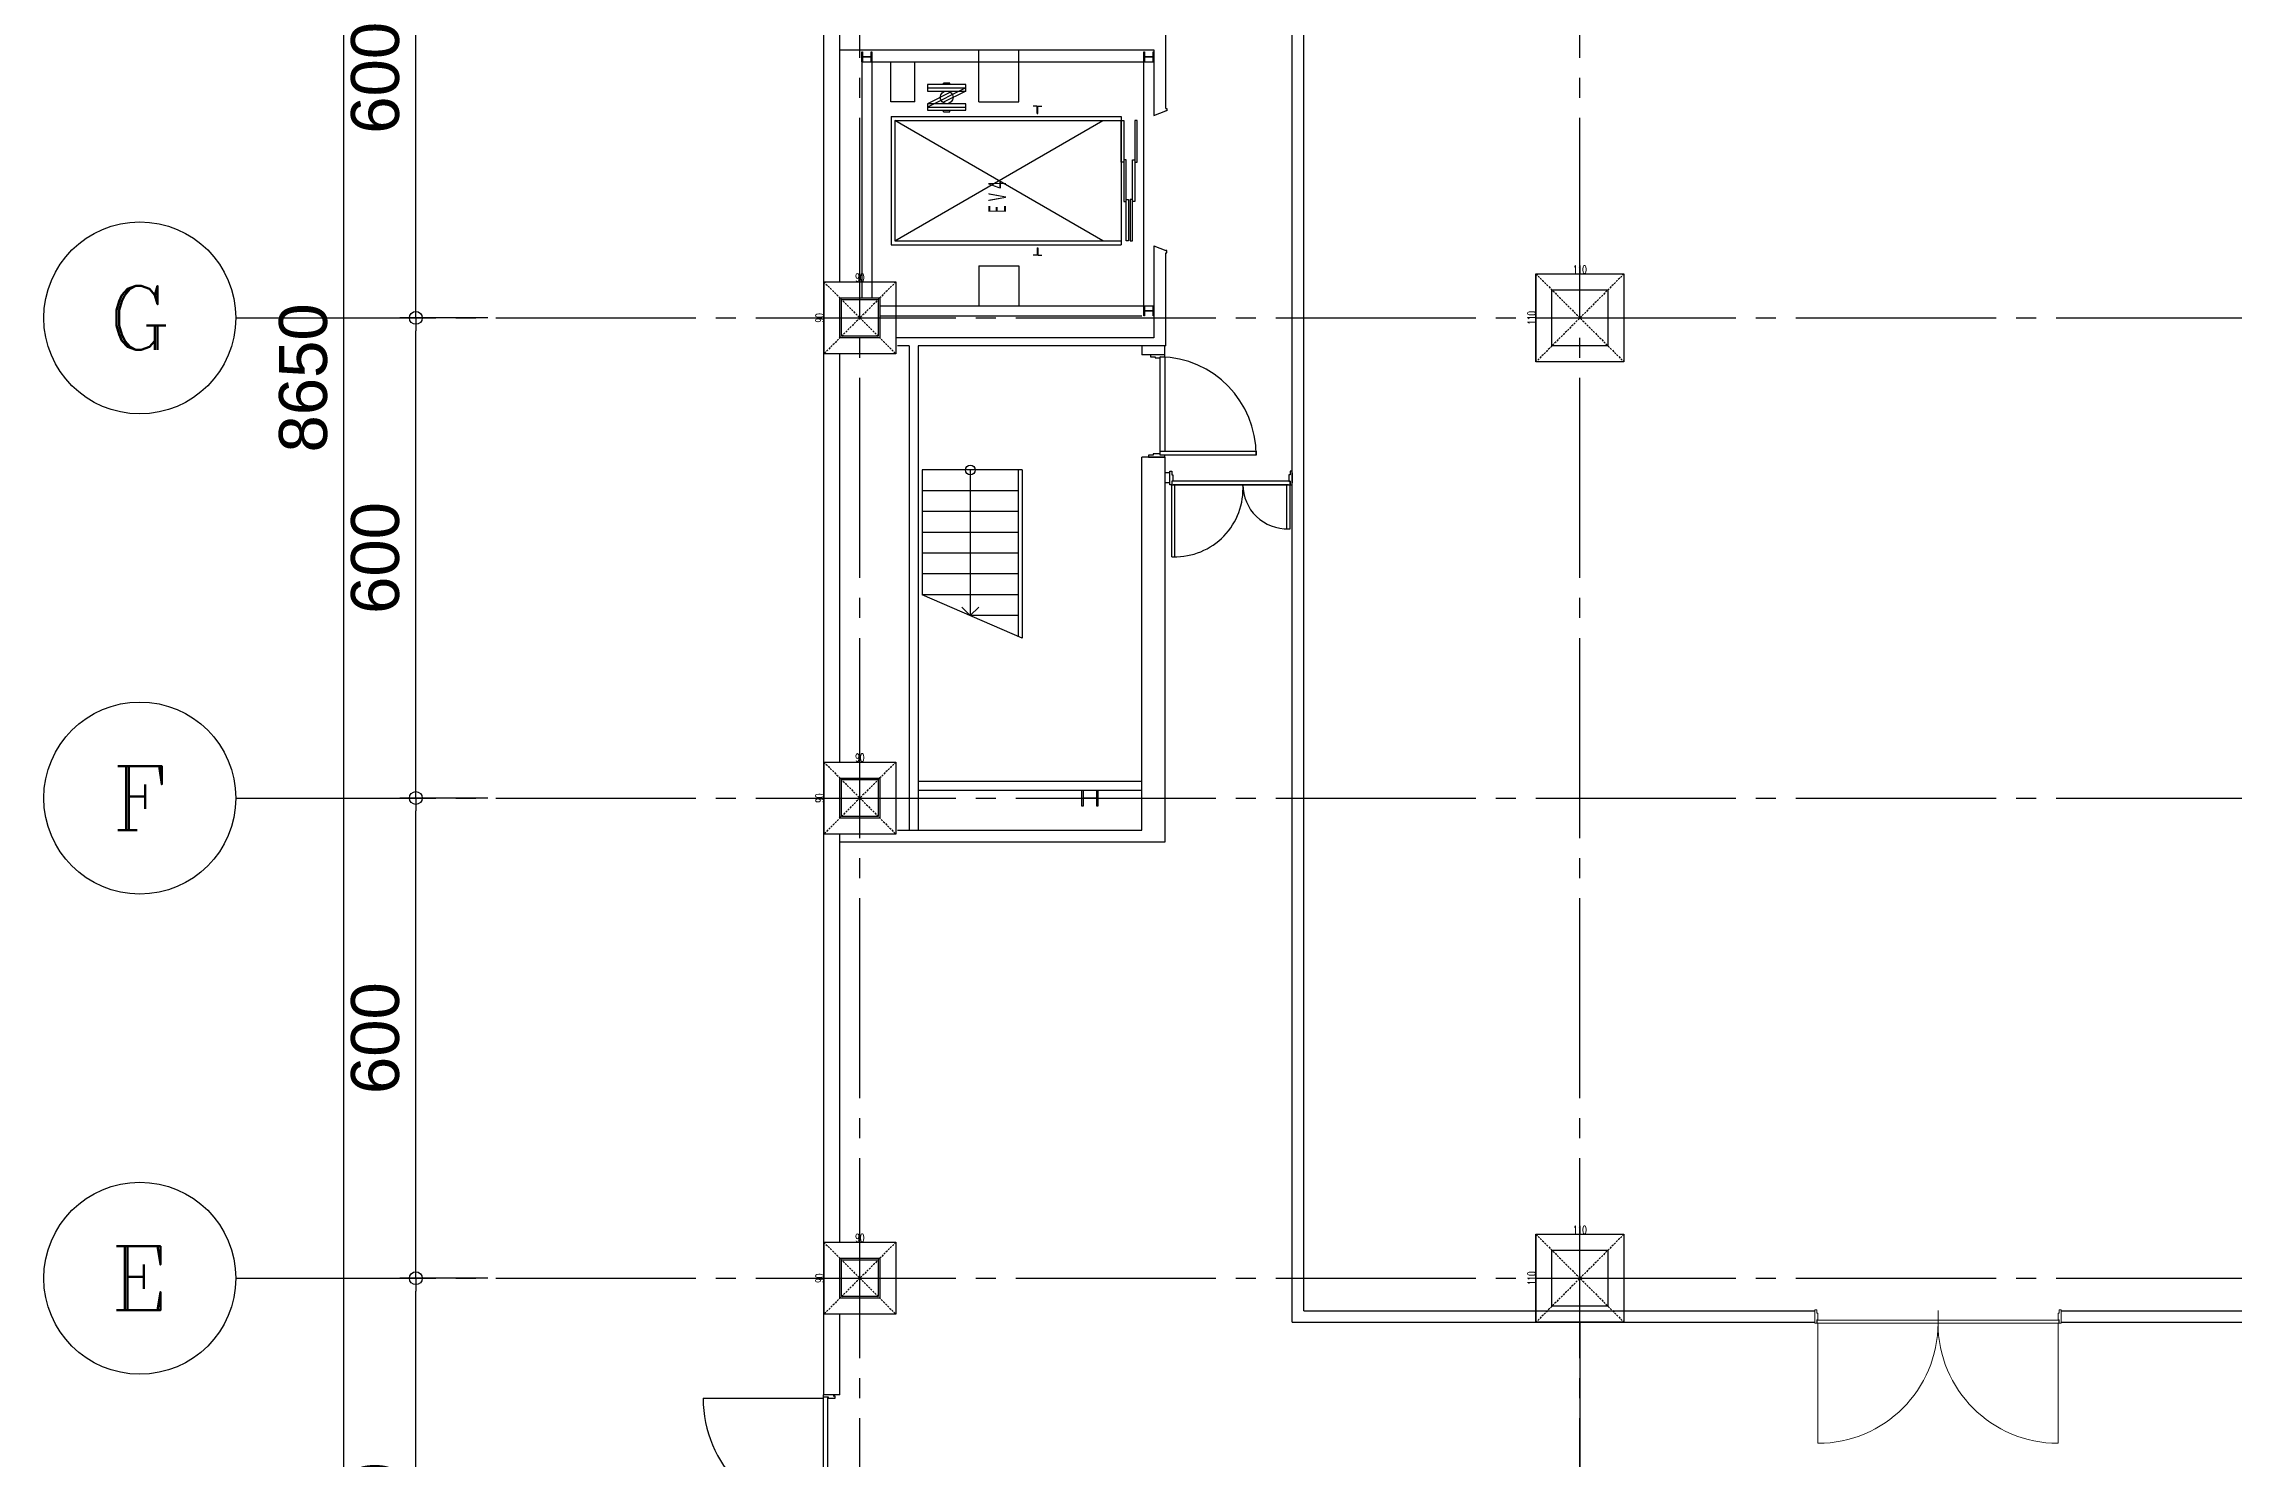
# Model space of a CAD drawing. Extents: x -18489 to 195597, y -1599 to 112111.
# Drawn here: x -960 to 1776, y 13725 to 15492 of the extents above; entities that cross this region are included whole.
import ezdxf
from ezdxf.enums import TextEntityAlignment as Align

# ---------------------------------------------------------------- set-up
doc = ezdxf.new("R2010")
doc.units = 0
doc.header["$LTSCALE"] = 100
for name, pattern in [('X-N-FAB-L10$0$CENTERK5', [6.916, 6.667, -0.083, 0.083, -0.083]), ('X-N-FAB-L10$0$COL-CEN-LIN', [3.25, 2.5, -0.25, 0.25, -0.25]), ('X-N-FAB-L10$0$HIDDEN', [0.375, 0.25, -0.125])]:
    doc.linetypes.add(name, pattern=pattern)
for name, color, linetype in [('188K-SM-03-F10-MECH-EQ-Y2257103$0$4', 4, 'Continuous'), ('X-N-FAB-L10$0$0-MC', 8, 'Continuous'), ('X-N-FAB-L10$0$0-NC', 8, 'Continuous'), ('X-N-FAB-L10$0$08', 8, 'Continuous'), ('X-N-FAB-L10$0$A-BLOCK', 8, 'Continuous'), ('X-N-FAB-L10$0$BEAM', 8, 'Continuous'), ('X-N-FAB-L10$0$BLOCK', 8, 'Continuous'), ('X-N-FAB-L10$0$CCL', 8, 'X-N-FAB-L10$0$COL-CEN-LIN'), ('X-N-FAB-L10$0$COL', 8, 'Continuous'), ('X-N-FAB-L10$0$COL-S', 8, 'Continuous'), ('X-N-FAB-L10$0$COLINE', 8, 'X-N-FAB-L10$0$CENTERK5'), ('X-N-FAB-L10$0$DIM', 8, 'Continuous'), ('X-N-FAB-L10$0$DOOR', 8, 'Continuous'), ('X-N-FAB-L10$0$WALL-P', 8, 'Continuous')]:
    doc.layers.add(name, color=color, linetype=linetype)
doc.layers.add('X-N-FAB-L10$0$STEEL1', color=8, linetype='Continuous', lineweight=0)
doc.styles.add('X-N-FAB-L10$0$COL-NUM', font='romanc')
doc.styles.add('X-N-FAB-L10$0$DIM', font='simplex.shx', dxfattribs={"width": 0.67, "bigfont": 'chineset.shx'})
doc.styles.add('X-N-FAB-L10$0$DimStyUse', font='romans.shx', dxfattribs={"width": 0.7})
doc.styles.add('X-N-FAB-L10$0$Gen-Text', font='arial.ttf', dxfattribs={"height": 2.5})
doc.dimstyles.new('X-N-FAB-L10$0$cirl', dxfattribs={"dimtxt": 200, "dimasz": 50, "dimexe": 50, "dimexo": 0, "dimgap": 20, "dimtad": 1, "dimdsep": 46, "dimtxsty": 'X-N-FAB-L10$0$DimStyUse', "dimblk": 'X-N-FAB-L10$0$_Origin', "dimcen": 10, "dimdle": 50, "dimclrt": 2, "dimazin": 0, "dimtfac": 1, "dimtix": 1, "dimtmove": 2, "dimatfit": 3, "dimfxl": 10, "dimtolj": 1, "dimarcsym": 0})
doc.dimstyles.new('X-N-FAB-L10$0$JJP_005_defpoint', dxfattribs={"dimtxt": 20, "dimasz": 0.5, "dimexe": 0.5, "dimexo": 0.5, "dimgap": 0.5, "dimtad": 1, "dimdsep": 46, "dimtxsty": 'X-N-FAB-L10$0$DIM', "dimblk": 'X-N-FAB-L10$0$_None', "dimcen": 10, "dimclrd": 256, "dimclre": 256, "dimclrt": 256, "dimadec": 0, "dimazin": 0, "dimtfac": 1, "dimtix": 1, "dimtmove": 2, "dimatfit": 3, "dimldrblk": 'X-N-FAB-L10$0$_None', "dimfxl": 0.5, "dimtolj": 1, "dimtzin": 0, "dimarcsym": 0})

# ---------------------------------------------------------------- blocks, each defined once
blk = doc.blocks.new('188K-SM-03-F10-MECH-EQ-Y2257103')
at = {"layer": '188K-SM-03-F10-MECH-EQ-Y2257103$0$4'}
blk.add_line((960, 13895), (960, 13475.5), dxfattribs=at)
blk = doc.blocks.new('X-N-FAB-L10$0$cn-y')
at = {"layer": 'X-N-FAB-L10$0$0-MC'}
blk.add_circle((-50, 0), 50, dxfattribs=at)
at = {"layer": 'X-N-FAB-L10$0$0-NC', "style": 'X-N-FAB-L10$0$COL-NUM'}
blk.add_attdef('GRID-Y', text='', height=50, dxfattribs=at).set_placement((-50, 0), align=Align.MIDDLE_CENTER)
blk = doc.blocks.new('X-N-FAB-L10$0$_Origin')
at = {"color": 0, "linetype": 'ByBlock', "lineweight": -2}
blk.add_line((0, 0), (-1, 0), dxfattribs=at)
blk.add_circle((0, 0), 0.5, dxfattribs=at)
blk = doc.blocks.new('*D2503')
at = {"layer": 'DefPoints', "color": 0, "transparency": 16777216}
for p in [(-27595, 8800), (-27505, 8800), (-27505, 150)]:
    blk.add_point(p, dxfattribs=at)
at = {"layer": 'X-N-FAB-L10$0$DIM', "color": 0, "lineweight": -2, "transparency": 16777216}
for p, q in [((-27505, 8800), (-27615, 8800)), ((-27595, 166), (-27595, 8784)), ((-27505, 150), (-27615, 150))]:
    blk.add_line(p, q, dxfattribs=at)
at = {"layer": 'X-N-FAB-L10$0$DIM', "color": 0, "lineweight": -2, "transparency": 16777216, "xscale": 16, "yscale": 16, "zscale": 16}
for p, rotation in [((-27595, 8800), 90), ((-27595, 150), 270)]:
    blk.add_blockref('X-N-FAB-L10$0$_Origin', p, dxfattribs=dict(at, rotation=rotation))
at = {"layer": 'X-N-FAB-L10$0$DIM', "color": 2, "transparency": 16777216, "insert": (-27645.6, 4475), "char_height": 2.5, "attachment_point": 5, "rotation": 90, "style": 'X-N-FAB-L10$0$Gen-Text'}
blk.add_mtext('\\A1;{\\H24x;8650}', dxfattribs=at)
blk = doc.blocks.new('*D2508')
at = {"layer": 'DefPoints', "color": 0, "transparency": 16777216}
for p in [(-27505, 3350), (-27415, 3350), (-27415, 2750)]:
    blk.add_point(p, dxfattribs=at)
at = {"layer": 'X-N-FAB-L10$0$DIM', "color": 0, "lineweight": -2, "transparency": 16777216}
for p, q in [((-27415, 3350), (-27525, 3350)), ((-27505, 2766), (-27505, 3334)), ((-27415, 2750), (-27525, 2750))]:
    blk.add_line(p, q, dxfattribs=at)
at = {"layer": 'X-N-FAB-L10$0$DIM', "color": 0, "lineweight": -2, "transparency": 16777216, "xscale": 16, "yscale": 16, "zscale": 16}
for p, rotation in [((-27505, 3350), 90), ((-27505, 2750), 270)]:
    blk.add_blockref('X-N-FAB-L10$0$_Origin', p, dxfattribs=dict(at, rotation=rotation))
at = {"layer": 'X-N-FAB-L10$0$DIM', "color": 2, "transparency": 16777216, "insert": (-27555.6, 3050), "char_height": 2.5, "attachment_point": 5, "rotation": 90, "style": 'X-N-FAB-L10$0$Gen-Text'}
blk.add_mtext('\\A1;{\\H24x;600}', dxfattribs=at)
blk = doc.blocks.new('*D2509')
at = {"layer": 'DefPoints', "color": 0, "transparency": 16777216}
for p in [(-27505, 3950), (-27415, 3950), (-27415, 3350)]:
    blk.add_point(p, dxfattribs=at)
at = {"layer": 'X-N-FAB-L10$0$DIM', "color": 0, "lineweight": -2, "transparency": 16777216}
for p, q in [((-27415, 3950), (-27525, 3950)), ((-27505, 3366), (-27505, 3934)), ((-27415, 3350), (-27525, 3350))]:
    blk.add_line(p, q, dxfattribs=at)
at = {"layer": 'X-N-FAB-L10$0$DIM', "color": 0, "lineweight": -2, "transparency": 16777216, "xscale": 16, "yscale": 16, "zscale": 16}
for p, rotation in [((-27505, 3950), 90), ((-27505, 3350), 270)]:
    blk.add_blockref('X-N-FAB-L10$0$_Origin', p, dxfattribs=dict(at, rotation=rotation))
at = {"layer": 'X-N-FAB-L10$0$DIM', "color": 2, "transparency": 16777216, "insert": (-27555.6, 3650), "char_height": 2.5, "attachment_point": 5, "rotation": 90, "style": 'X-N-FAB-L10$0$Gen-Text'}
blk.add_mtext('\\A1;{\\H24x;600}', dxfattribs=at)
blk = doc.blocks.new('*D2510')
at = {"layer": 'DefPoints', "color": 0, "transparency": 16777216}
for p in [(-27505, 4550), (-27415, 4550), (-27415, 3950)]:
    blk.add_point(p, dxfattribs=at)
at = {"layer": 'X-N-FAB-L10$0$DIM', "color": 0, "lineweight": -2, "transparency": 16777216}
for p, q in [((-27415, 4550), (-27525, 4550)), ((-27505, 3966), (-27505, 4534)), ((-27415, 3950), (-27525, 3950))]:
    blk.add_line(p, q, dxfattribs=at)
at = {"layer": 'X-N-FAB-L10$0$DIM', "color": 0, "lineweight": -2, "transparency": 16777216, "xscale": 16, "yscale": 16, "zscale": 16}
for p, rotation in [((-27505, 4550), 90), ((-27505, 3950), 270)]:
    blk.add_blockref('X-N-FAB-L10$0$_Origin', p, dxfattribs=dict(at, rotation=rotation))
at = {"layer": 'X-N-FAB-L10$0$DIM', "color": 2, "transparency": 16777216, "insert": (-27555.6, 4250), "char_height": 2.5, "attachment_point": 5, "rotation": 90, "style": 'X-N-FAB-L10$0$Gen-Text'}
blk.add_mtext('\\A1;{\\H24x;600}', dxfattribs=at)
blk = doc.blocks.new('*D2511')
at = {"layer": 'DefPoints', "color": 0, "transparency": 16777216}
for p in [(-27505, 5150), (-27415, 5150), (-27415, 4550)]:
    blk.add_point(p, dxfattribs=at)
at = {"layer": 'X-N-FAB-L10$0$DIM', "color": 0, "lineweight": -2, "transparency": 16777216}
for p, q in [((-27415, 5150), (-27525, 5150)), ((-27505, 4566), (-27505, 5134)), ((-27415, 4550), (-27525, 4550))]:
    blk.add_line(p, q, dxfattribs=at)
at = {"layer": 'X-N-FAB-L10$0$DIM', "color": 0, "lineweight": -2, "transparency": 16777216, "xscale": 16, "yscale": 16, "zscale": 16}
for p, rotation in [((-27505, 5150), 90), ((-27505, 4550), 270)]:
    blk.add_blockref('X-N-FAB-L10$0$_Origin', p, dxfattribs=dict(at, rotation=rotation))
at = {"layer": 'X-N-FAB-L10$0$DIM', "color": 2, "transparency": 16777216, "insert": (-27555.6, 4850), "char_height": 2.5, "attachment_point": 5, "rotation": 90, "style": 'X-N-FAB-L10$0$Gen-Text'}
blk.add_mtext('\\A1;{\\H24x;600}', dxfattribs=at)
blk = doc.blocks.new('*D2400')
at = {"layer": 'DefPoints', "lineweight": -2, "transparency": 16777216}
blk.add_line((0, 0), (90, 0), dxfattribs=at)
at = {"layer": 'DefPoints', "color": 0, "transparency": 16777216}
for p in [(0, 0), (90, 0), (90, 0)]:
    blk.add_point(p, dxfattribs=at)
at = {"layer": 'DefPoints', "transparency": 16777216, "insert": (45, 5.5), "char_height": 10, "attachment_point": 5, "style": 'X-N-FAB-L10$0$DIM'}
blk.add_mtext('\\A1;90', dxfattribs=at)
blk = doc.blocks.new('X-N-FAB-L10$0$_None')
blk = doc.blocks.new('*D2401')
at = {"layer": 'DefPoints', "lineweight": -2, "transparency": 16777216}
blk.add_line((0, 0), (0, -90), dxfattribs=at)
at = {"layer": 'DefPoints', "color": 0, "transparency": 16777216}
for p in [(0, 0), (0, -90), (0, -90)]:
    blk.add_point(p, dxfattribs=at)
at = {"layer": 'DefPoints', "transparency": 16777216, "insert": (-5.5, -45), "char_height": 10, "attachment_point": 5, "rotation": 90, "style": 'X-N-FAB-L10$0$DIM'}
blk.add_mtext('\\A1;90', dxfattribs=at)
blk = doc.blocks.new('*D2397')
at = {"layer": 'DefPoints', "lineweight": -2, "transparency": 16777216}
blk.add_line((0, 0), (110, 0), dxfattribs=at)
at = {"layer": 'DefPoints', "color": 0, "transparency": 16777216}
for p in [(0, 0), (110, 0), (110, 0)]:
    blk.add_point(p, dxfattribs=at)
at = {"layer": 'DefPoints', "transparency": 16777216, "insert": (55, 5.5), "char_height": 10, "attachment_point": 5, "style": 'X-N-FAB-L10$0$DIM'}
blk.add_mtext('\\A1;110', dxfattribs=at)
blk = doc.blocks.new('*D2398')
at = {"layer": 'DefPoints', "lineweight": -2, "transparency": 16777216}
blk.add_line((0, 0), (0, -110), dxfattribs=at)
at = {"layer": 'DefPoints', "color": 0, "transparency": 16777216}
for p in [(0, 0), (0, -110), (0, -110)]:
    blk.add_point(p, dxfattribs=at)
at = {"layer": 'DefPoints', "transparency": 16777216, "insert": (-5.5, -55), "char_height": 10, "attachment_point": 5, "rotation": 90, "style": 'X-N-FAB-L10$0$DIM'}
blk.add_mtext('\\A1;110', dxfattribs=at)
blk = doc.blocks.new('*D2801')
at = {"layer": 'DefPoints', "lineweight": -2, "transparency": 16777216}
blk.add_line((905, 15205), (1015, 15205), dxfattribs=at)
at = {"layer": 'DefPoints', "color": 0, "transparency": 16777216}
for p in [(905, 15205), (1015, 15205), (1015, 15205)]:
    blk.add_point(p, dxfattribs=at)
at = {"layer": 'DefPoints', "transparency": 16777216, "insert": (960, 15210.5), "char_height": 10, "attachment_point": 5, "style": 'X-N-FAB-L10$0$DIM'}
blk.add_mtext('\\A1;110', dxfattribs=at)
blk = doc.blocks.new('*D2802')
at = {"layer": 'DefPoints', "lineweight": -2, "transparency": 16777216}
blk.add_line((905, 15205), (905, 15095), dxfattribs=at)
at = {"layer": 'DefPoints', "color": 0, "transparency": 16777216}
for p in [(905, 15205), (905, 15095), (905, 15095)]:
    blk.add_point(p, dxfattribs=at)
at = {"layer": 'DefPoints', "transparency": 16777216, "insert": (899.5, 15150), "char_height": 10, "attachment_point": 5, "rotation": 90, "style": 'X-N-FAB-L10$0$DIM'}
blk.add_mtext('\\A1;110', dxfattribs=at)
blk = doc.blocks.new('*D2805')
at = {"layer": 'DefPoints', "lineweight": -2, "transparency": 16777216}
blk.add_line((905, 14005), (1015, 14005), dxfattribs=at)
at = {"layer": 'DefPoints', "color": 0, "transparency": 16777216}
for p in [(905, 14005), (1015, 14005), (1015, 14005)]:
    blk.add_point(p, dxfattribs=at)
at = {"layer": 'DefPoints', "transparency": 16777216, "insert": (960, 14010.5), "char_height": 10, "attachment_point": 5, "style": 'X-N-FAB-L10$0$DIM'}
blk.add_mtext('\\A1;110', dxfattribs=at)
blk = doc.blocks.new('*D2806')
at = {"layer": 'DefPoints', "lineweight": -2, "transparency": 16777216}
blk.add_line((905, 14005), (905, 13895), dxfattribs=at)
at = {"layer": 'DefPoints', "color": 0, "transparency": 16777216}
for p in [(905, 14005), (905, 13895), (905, 13895)]:
    blk.add_point(p, dxfattribs=at)
at = {"layer": 'DefPoints', "transparency": 16777216, "insert": (899.5, 13950), "char_height": 10, "attachment_point": 5, "rotation": 90, "style": 'X-N-FAB-L10$0$DIM'}
blk.add_mtext('\\A1;110', dxfattribs=at)
blk = doc.blocks.new('*D2813')
at = {"layer": 'DefPoints', "lineweight": -2, "transparency": 16777216}
blk.add_line((15, 15195), (105, 15195), dxfattribs=at)
at = {"layer": 'DefPoints', "color": 0, "transparency": 16777216}
for p in [(15, 15195), (105, 15195), (105, 15195)]:
    blk.add_point(p, dxfattribs=at)
at = {"layer": 'DefPoints', "transparency": 16777216, "insert": (60, 15200.5), "char_height": 10, "attachment_point": 5, "style": 'X-N-FAB-L10$0$DIM'}
blk.add_mtext('\\A1;90', dxfattribs=at)
blk = doc.blocks.new('*D2814')
at = {"layer": 'DefPoints', "lineweight": -2, "transparency": 16777216}
blk.add_line((15, 15195), (15, 15105), dxfattribs=at)
at = {"layer": 'DefPoints', "color": 0, "transparency": 16777216}
for p in [(15, 15195), (15, 15105), (15, 15105)]:
    blk.add_point(p, dxfattribs=at)
at = {"layer": 'DefPoints', "transparency": 16777216, "insert": (9.5, 15150), "char_height": 10, "attachment_point": 5, "rotation": 90, "style": 'X-N-FAB-L10$0$DIM'}
blk.add_mtext('\\A1;90', dxfattribs=at)
blk = doc.blocks.new('*D2815')
at = {"layer": 'DefPoints', "lineweight": -2, "transparency": 16777216}
blk.add_line((15, 14595), (105, 14595), dxfattribs=at)
at = {"layer": 'DefPoints', "color": 0, "transparency": 16777216}
for p in [(15, 14595), (105, 14595), (105, 14595)]:
    blk.add_point(p, dxfattribs=at)
at = {"layer": 'DefPoints', "transparency": 16777216, "insert": (60, 14600.5), "char_height": 10, "attachment_point": 5, "style": 'X-N-FAB-L10$0$DIM'}
blk.add_mtext('\\A1;90', dxfattribs=at)
blk = doc.blocks.new('*D2816')
at = {"layer": 'DefPoints', "lineweight": -2, "transparency": 16777216}
blk.add_line((15, 14595), (15, 14505), dxfattribs=at)
at = {"layer": 'DefPoints', "color": 0, "transparency": 16777216}
for p in [(15, 14595), (15, 14505), (15, 14505)]:
    blk.add_point(p, dxfattribs=at)
at = {"layer": 'DefPoints', "transparency": 16777216, "insert": (9.5, 14550), "char_height": 10, "attachment_point": 5, "rotation": 90, "style": 'X-N-FAB-L10$0$DIM'}
blk.add_mtext('\\A1;90', dxfattribs=at)
blk = doc.blocks.new('*D2817')
at = {"layer": 'DefPoints', "lineweight": -2, "transparency": 16777216}
blk.add_line((15, 13995), (105, 13995), dxfattribs=at)
at = {"layer": 'DefPoints', "color": 0, "transparency": 16777216}
for p in [(15, 13995), (105, 13995), (105, 13995)]:
    blk.add_point(p, dxfattribs=at)
at = {"layer": 'DefPoints', "transparency": 16777216, "insert": (60, 14000.5), "char_height": 10, "attachment_point": 5, "style": 'X-N-FAB-L10$0$DIM'}
blk.add_mtext('\\A1;90', dxfattribs=at)
blk = doc.blocks.new('*D2818')
at = {"layer": 'DefPoints', "lineweight": -2, "transparency": 16777216}
blk.add_line((15, 13995), (15, 13905), dxfattribs=at)
at = {"layer": 'DefPoints', "color": 0, "transparency": 16777216}
for p in [(15, 13995), (15, 13905), (15, 13905)]:
    blk.add_point(p, dxfattribs=at)
at = {"layer": 'DefPoints', "transparency": 16777216, "insert": (9.5, 13950), "char_height": 10, "attachment_point": 5, "rotation": 90, "style": 'X-N-FAB-L10$0$DIM'}
blk.add_mtext('\\A1;90', dxfattribs=at)
blk = doc.blocks.new('X-N-FAB-L10$0$A$C4DFC7D4D')
at = {"layer": 'X-N-FAB-L10$0$STEEL1'}
blk.add_lwpolyline([(0, 0), (0, 150), (11, 150), (11, 79), (139, 79), (139, 150), (150, 150), (150, 0), (139, 0), (139, 71), (11, 71), (11, 0)], close=True, dxfattribs=at)
blk = doc.blocks.new('X-N-FAB-L10$0$A$C3B406B17')
at = {"layer": 'X-N-FAB-L10$0$COLINE', "xscale": -0.8333333333333334, "yscale": 0.8333333333333334, "zscale": 0.8333333333333334, "rotation": 180}
blk.add_blockref('X-N-FAB-L10$0$A$C4DFC7D4D', (0, 125), dxfattribs=at)
blk = doc.blocks.new('*U2399')
at = {"layer": 'DefPoints', "linetype": 'X-N-FAB-L10$0$HIDDEN', "ltscale": 0.1}
for p, q in [((90, 0), (0, -90)), ((0, 0), (90, -90))]:
    blk.add_line(p, q, dxfattribs=at)
at = {"layer": 'X-N-FAB-L10$0$COL', "ltscale": 0.1}
blk.add_lwpolyline([(0, 0), (90, 0), (90, -90), (0, -90)], close=True, dxfattribs=at)
at = {"layer": 'DefPoints'}
dim = blk.add_linear_dim(base=(0, -90), p1=(0, 0), p2=(0, -90), angle=90, dimstyle='X-N-FAB-L10$0$JJP_005_defpoint', override={"dimtxt": 10}, dxfattribs=at)
dim.commit()
dim.dimension.update_dxf_attribs({"geometry": '*D2401', "text_midpoint": (-5.5, -45)})
dim = blk.add_linear_dim(base=(90, 0), p1=(0, 0), p2=(90, 0), dimstyle='X-N-FAB-L10$0$JJP_005_defpoint', override={"dimtxt": 10}, dxfattribs=at)
dim.commit()
dim.dimension.update_dxf_attribs({"geometry": '*D2400', "text_midpoint": (45, 5.5)})
blk = doc.blocks.new('*U2396')
at = {"layer": 'DefPoints', "linetype": 'X-N-FAB-L10$0$HIDDEN', "ltscale": 0.1}
for p, q in [((110, 0), (0, -110)), ((0, 0), (110, -110))]:
    blk.add_line(p, q, dxfattribs=at)
at = {"layer": 'X-N-FAB-L10$0$COL', "ltscale": 0.1}
blk.add_lwpolyline([(0, 0), (110, 0), (110, -110), (0, -110)], close=True, dxfattribs=at)
at = {"layer": 'DefPoints'}
dim = blk.add_linear_dim(base=(0, -110), p1=(0, 0), p2=(0, -110), angle=90, dimstyle='X-N-FAB-L10$0$JJP_005_defpoint', override={"dimtxt": 10}, dxfattribs=at)
dim.commit()
dim.dimension.update_dxf_attribs({"geometry": '*D2398', "text_midpoint": (-5.5, -55)})
dim = blk.add_linear_dim(base=(110, 0), p1=(0, 0), p2=(110, 0), dimstyle='X-N-FAB-L10$0$JJP_005_defpoint', override={"dimtxt": 10}, dxfattribs=at)
dim.commit()
dim.dimension.update_dxf_attribs({"geometry": '*D2397', "text_midpoint": (55, 5.5)})
blk = doc.blocks.new('X-N-FAB-L10$0$A$C467ba2ca')
at = {"layer": 'X-N-FAB-L10$0$CCL'}
for p, q in [((-26950, 0), (-26950, 9160)), ((-26050, 0), (-26050, 9160)), ((-27730, 4550), (360, 4550)), ((-27730, 3950), (360, 3950)), ((-27730, 3350), (360, 3350))]:
    blk.add_line(p, q, dxfattribs=at)
at = {"layer": 'X-N-FAB-L10$0$COL-S'}
for points in [[(-26975, 4575), (-26925, 4575), (-26925, 4525), (-26975, 4525)], [(-26085, 4585), (-26015, 4585), (-26015, 4515), (-26085, 4515)], [(-26975, 3975), (-26925, 3975), (-26925, 3925), (-26975, 3925)], [(-26975, 3375), (-26925, 3375), (-26925, 3325), (-26975, 3325)], [(-26085, 3385), (-26015, 3385), (-26015, 3315), (-26085, 3315)]]:
    blk.add_lwpolyline(points, close=True, dxfattribs=at)
at = {"layer": 'X-N-FAB-L10$0$A-BLOCK'}
ref = blk.add_blockref('X-N-FAB-L10$0$cn-y', (-27730, 4550), dxfattribs=dict(at, xscale=2.399999999999997, yscale=2.399999999999997, zscale=2.399999999999997))
ref.add_attrib('GRID-Y', 'G', dxfattribs={"layer": 'X-N-FAB-L10$0$0-NC', "height": 80, "style": 'X-N-FAB-L10$0$COL-NUM'}).set_placement((-27850, 4550), align=Align.MIDDLE_CENTER)
ref = blk.add_blockref('X-N-FAB-L10$0$cn-y', (-27730, 3950), dxfattribs=dict(at, xscale=2.399999999999997, yscale=2.399999999999997, zscale=2.399999999999997))
ref.add_attrib('GRID-Y', 'F', dxfattribs={"layer": 'X-N-FAB-L10$0$0-NC', "height": 80, "style": 'X-N-FAB-L10$0$COL-NUM'}).set_placement((-27850, 3950), align=Align.MIDDLE_CENTER)
ref = blk.add_blockref('X-N-FAB-L10$0$cn-y', (-27730, 3350), dxfattribs=dict(at, xscale=2.399999999999997, yscale=2.399999999999997, zscale=2.399999999999997))
ref.add_attrib('GRID-Y', 'E', dxfattribs={"layer": 'X-N-FAB-L10$0$0-NC', "height": 80, "style": 'X-N-FAB-L10$0$COL-NUM'}).set_placement((-27850, 3350), align=Align.MIDDLE_CENTER)
at = {"layer": 'X-N-FAB-L10$0$BEAM'}
for name, p in [('*U2399', (-26995, 4595)), ('*U2396', (-26105, 4605)), ('*U2399', (-26995, 3995)), ('*U2399', (-26995, 3395)), ('*U2396', (-26105, 3405))]:
    blk.add_blockref(name, p, dxfattribs=at)
at = {"layer": 'X-N-FAB-L10$0$DIM'}
for base, p1, p2, picture, middle in [((-27595, 8800), (-27505, 150), (-27505, 8800), '*D2503', (-27645.634, 4475)), ((-27505, 5150), (-27415, 4550), (-27415, 5150), '*D2511', (-27555.634, 4850)), ((-27505, 4550), (-27415, 3950), (-27415, 4550), '*D2510', (-27555.634, 4250)), ((-27505, 3950), (-27415, 3350), (-27415, 3950), '*D2509', (-27555.634, 3650)), ((-27505, 3350), (-27415, 2750), (-27415, 3350), '*D2508', (-27555.634, 3050))]:
    dim = blk.add_linear_dim(base=base, p1=p1, p2=p2, angle=90, text='{\\H24x;<>}', dimstyle='X-N-FAB-L10$0$cirl', override={"dimtxt": 60, "dimasz": 16, "dimexe": 20, "dimgap": 20, "dimtxsty": 'X-N-FAB-L10$0$Gen-Text'}, dxfattribs=at)
    dim.commit()
    dim.dimension.update_dxf_attribs({"geometry": picture, "text_midpoint": middle})
blk = doc.blocks.new('X-N-FAB-L10')
at = {"layer": 'DefPoints', "color": 8, "linetype": 'X-N-FAB-L10$0$HIDDEN', "ltscale": 0.1}
for p, q in [((105, 15195), (15, 15105)), ((15, 15195), (105, 15105)), ((1015, 15205), (905, 15095)), ((905, 15205), (1015, 15095)), ((105, 14595), (15, 14505)), ((15, 14595), (105, 14505)), ((105, 13995), (15, 13905)), ((15, 13995), (105, 13905)), ((1015, 14005), (905, 13895)), ((905, 14005), (1015, 13895))]:
    blk.add_line(p, q, dxfattribs=at)
at = {"layer": 'X-N-FAB-L10$0$08'}
for p, q in [((15, 13804.5), (15, 16450)), ((35, 15195), (35, 15705)), ((442.5, 15411.5), (442.5, 15670)), ((35, 15485), (427.488, 15485)), ((35, 15485), (427.5, 15485)), ((62.488, 15470), (62.488, 15175)), ((62.488, 15470), (427.488, 15470)), ((62.5, 15462.5), (62.5, 15175)), ((74.988, 15470), (74.988, 15175)), ((98.5, 15420.1, 20), (98.5, 15470, 20)), ((128.5, 15420.1, 20), (128.5, 15470, 20)), ((208.5, 15470, 20), (208.5, 15485, 20)), ((208.5, 15420.1, 20), (208.5, 15470, 20)), ((258.5, 15470), (258.5, 15485, 20)), ((258.5, 15420.1, 20), (258.5, 15470)), ((414.988, 15155), (414.988, 15470)), ((427.488, 15485), (427.488, 15403.065)), ((144.5, 15437.5, 20), (192.5, 15437.5, 20)), ((192.5, 15437.5, 20), (144.5, 15413.5, 20)), ((164.5, 15441.5, 20), (164.5, 15443.5, 20)), ((172.5, 15441.5, 20), (172.5, 15443.5, 20)), ((128.5, 15420.1, 20), (98.5, 15420.1, 20)), ((173.3, 15431.9, 20), (144.5, 15417.5, 20)), ((144.5, 15413.5, 20), (192.5, 15413.5, 20)), ((192.5, 15433.5, 20), (163.7, 15419.1, 20)), ((164.5, 15407.5, 20), (164.5, 15409.5, 20)), ((172.5, 15407.5, 20), (172.5, 15409.5, 20)), ((208.5, 15420.1), (258.5, 15420.1)), ((281.4, 15414.5), (276.4, 15414.5)), ((281.4, 15405.5), (281.4, 15414.5)), ((282.4, 15414.5), (287.4, 15414.5)), ((282.4, 15405.5), (282.4, 15414.5)), ((427.488, 15403.065), (442.5, 15408.692)), ((442.5, 15411.5), (443.5, 15411.5)), ((443.5, 15408.692), (442.5, 15408.692)), ((443.5, 15411.5), (443.5, 15408.692)), ((99.1, 15401.5), (386.7, 15401.5)), ((99.1, 15401.5), (99.1, 15241.5)), ((103.5, 15396.5), (363.5, 15396.5)), ((363.5, 15246.5), (103.5, 15396.5)), ((103.5, 15246.5), (363.5, 15396.5)), ((103.5, 15396.5), (103.5, 15246.5)), ((281.4, 15405.5), (282.4, 15405.5)), ((363.5, 15396.5), (386.7, 15396.5)), ((363.5, 15396.5), (363.5, 15396.5)), ((386.7, 15401.5), (386.7, 15241.5)), ((103.5, 15246.5), (363.5, 15246.5)), ((363.5, 15246.5), (363.5, 15246.5)), ((363.5, 15246.5), (386.7, 15246.5)), ((99.1, 15241.5), (386.7, 15241.5)), ((208.5, 15214.9), (208.5, 15165)), ((208.5, 15214.9, -20), (258.5, 15214.9, -20)), ((258.5, 15214.9), (258.5, 15165)), ((281.4, 15228.5), (276.4, 15228.5)), ((281.4, 15237.5), (281.4, 15228.5)), ((281.4, 15237.5), (282.4, 15237.5)), ((282.4, 15237.5), (282.4, 15228.5)), ((282.4, 15228.5), (287.4, 15228.5)), ((427.488, 15239.935), (427.488, 15130)), ((427.488, 15239.935), (442.5, 15234.308)), ((427.5, 15236.5), (427.5, 15125)), ((443.5, 15234.308), (442.5, 15234.308)), ((442.5, 15115), (442.5, 15231.5)), ((442.5, 15231.5), (443.5, 15231.5)), ((443.5, 15231.5), (443.5, 15234.308)), ((35, 15195), (105, 15195)), ((105, 15195), (105, 15105)), ((84.988, 15165), (427.488, 15165)), ((85, 15152.5), (412.5, 15152.5)), ((427.5, 15150), (427.5, 15130)), ((427.5, 15150), (427.5, 15130)), ((442.5, 15115), (442.5, 15150)), ((442.5, 15115), (442.5, 15150)), ((427.5, 15125), (105, 15125)), ((121.75, 15115), (107, 15115)), ((121.75, 15115), (121.75, 14510)), ((442.5, 15115), (133, 15115)), ((133, 15115), (133, 14510)), ((412.5, 15115), (412.5, 15104)), ((441.25, 15104), (441.25, 15115)), ((442.5, 15115.453), (442.5, 15116.724)), ((442.5, 15115.453), (442.5, 15116.724)), ((105, 15105), (35, 15105)), ((35, 14595), (35, 15105)), ((441.25, 15104), (412.5, 15104)), ((435.25, 14979.976), (435.25, 15099.976)), ((441.25, 15101.476), (441.25, 14983.476)), ((441.25, 14976), (412.5, 14976)), ((412.5, 14510), (412.5, 14976)), ((441.25, 14976), (441.25, 14495)), ((138, 14960), (138, 14804)), ((263, 14960), (138, 14960)), ((198, 14960), (198, 14778)), ((258, 14960), (258, 14752)), ((263, 14960), (263, 14749.833)), ((447.25, 14956.25), (441.225, 14956.25)), ((447.25, 14943.75), (441.225, 14943.75)), ((447.25, 14943.75), (447.25, 14956.25)), ((449.75, 14851.5), (449.75, 14941.5)), ((595.8, 14941.5), (451.75, 14941.5)), ((453.75, 14851.5), (453.75, 14941.5)), ((593.8, 14886.536), (593.8, 14941.5)), ((597.8, 14886.536), (597.8, 14941.5)), ((600.3, 14956.25), (600.3, 14956.25)), ((600.3, 14956.25), (600.3, 14943.75)), ((600.3, 14943.75), (600.3, 14943.75)), ((258, 14934), (138, 14934)), ((258, 14908), (138, 14908)), ((593.8, 14886.536), (597.8, 14886.536)), ((258, 14882), (138, 14882)), ((258, 14856), (138, 14856)), ((449.75, 14851.5), (453.75, 14851.5)), ((258, 14830), (138, 14830)), ((263, 14749.833), (138, 14804)), ((258, 14804), (138, 14804)), ((198, 14778), (187.394, 14788.607)), ((198, 14778), (208.607, 14788.607)), ((258, 14778), (198, 14778)), ((35, 14595), (105, 14595)), ((105, 14595), (105, 14505)), ((133, 14571.25), (412.5, 14571.25)), ((133, 14560), (412.5, 14560)), ((105, 14505), (35, 14505)), ((35, 13995), (35, 14505)), ((107, 14510), (412.5, 14510)), ((133, 14510), (362.5, 14510)), ((441.25, 14495), (35, 14495)), ((35, 13995), (105, 13995)), ((105, 13995), (105, 13905)), ((105, 13905), (35, 13905)), ((35, 13804.5), (35, 13905)), ((35, 13804.5), (15, 13804.5))]:
    blk.add_line(p, q, dxfattribs=at)
for points in [[(74.988, 15482.5), (74.988, 15470), (74.088, 15470), (74.088, 15475.95), (63.388, 15475.95), (63.388, 15470), (62.488, 15470), (62.488, 15482.5), (63.388, 15482.5), (63.388, 15476.55), (74.088, 15476.55), (74.088, 15482.5)], [(427.488, 15482.5), (427.488, 15470), (426.588, 15470), (426.588, 15475.95), (415.888, 15475.95), (415.888, 15470), (414.988, 15470), (414.988, 15482.5), (415.888, 15482.5), (415.888, 15476.55), (426.588, 15476.55), (426.588, 15482.5)], [(386.7, 15344.8), (386.7, 15396.5), (389.7, 15396.5), (389.7, 15344.8)], [(406.7, 15344.8), (406.7, 15396.5), (403.7, 15396.5), (403.7, 15344.8)], [(389.7, 15347.3), (389.7, 15295.6), (392.7, 15295.6), (392.7, 15347.3)], [(403.7, 15347.3), (403.7, 15295.6), (400.7, 15295.6), (400.7, 15347.3)], [(395.7, 15298.1), (395.7, 15246.4), (392.7, 15246.4), (392.7, 15298.1)], [(397.7, 15298.1), (397.7, 15246.4), (400.7, 15246.4), (400.7, 15298.1)], [(35, 15175), (85, 15175), (85, 15125), (35, 15125)], [(37, 15173), (83, 15173), (83, 15127), (37, 15127)], [(427.488, 15165), (427.488, 15152.5), (426.588, 15152.5), (426.588, 15158.45), (415.888, 15158.45), (415.888, 15152.5), (414.988, 15152.5), (414.988, 15165), (415.888, 15165), (415.888, 15159.05), (426.588, 15159.05), (426.588, 15165)], [(426.45, 15104), (423.25, 15104), (423.25, 15101.5), (429.25, 15101.5), (429.25, 15100), (435.25, 15100), (435.25, 15101.5), (441.25, 15101.5), (441.25, 15104), (441.25, 15104)], [(438.05, 14976), (441.25, 14976), (441.25, 14978.5), (435.25, 14978.5), (435.25, 14980), (426.75, 14980), (426.75, 14978.5), (420.75, 14978.5), (420.75, 14976), (423.95, 14976)], [(555.254, 14978.476), (435.25, 14978.476), (435.25, 14983.476), (555.254, 14983.476)], [(555.254, 14978.476), (435.25, 14978.476), (435.25, 14983.476), (555.254, 14983.476)], [(597.8, 14941.5), (597.8, 14946), (449.75, 14946), (449.75, 14941.5)], [(35, 14575), (85, 14575), (85, 14525), (35, 14525)], [(37, 14573), (83, 14573), (83, 14527), (37, 14527)], [(357.5, 14560), (357.5, 14540), (356.06, 14540), (356.06, 14549.52), (338.94, 14549.52), (338.94, 14540), (337.5, 14540), (337.5, 14560), (338.94, 14560), (338.94, 14550.48), (356.06, 14550.48), (356.06, 14560)], [(35, 13975), (85, 13975), (85, 13925), (35, 13925)], [(37, 13973), (83, 13973), (83, 13927), (37, 13927)]]:
    blk.add_lwpolyline(points, close=True, dxfattribs=at)
at = {"layer": 'X-N-FAB-L10$0$08', "elevation": 20}
for points in [[(144.5, 15433.5), (192.5, 15433.5), (192.5, 15441.5), (144.5, 15441.5)], [(144.5, 15409.5), (192.5, 15409.5), (192.5, 15417.5), (144.5, 15417.5)]]:
    blk.add_lwpolyline(points, close=True, dxfattribs=at)
for points in [[(172.5, 15443.5), (164.5, 15443.5)], [(164.5, 15407.5), (172.5, 15407.5)]]:
    blk.add_lwpolyline(points, dxfattribs=at)
at = {"layer": 'X-N-FAB-L10$0$08'}
for points in [[(447.25, 14956.25), (447.25, 14958.5), (449.75, 14958.5), (449.75, 14954), (451.25, 14954), (451.25, 14946), (449.75, 14946), (449.75, 14941.5), (447.25, 14941.5), (447.25, 14943.75)], [(600.3, 14956.25), (600.3, 14958.5), (597.8, 14958.5), (597.8, 14954), (596.3, 14954), (596.3, 14946), (597.8, 14946), (597.8, 14941.5), (600.3, 14941.5), (600.3, 14943.75)]]:
    blk.add_lwpolyline(points, dxfattribs=at)
for centre, radius in [((168.5, 15425.5, 20), 8), ((198, 14960), 6)]:
    blk.add_circle(centre, radius, dxfattribs=at)
for centre, radius, start, end in [((432.745, 14978.991), 122.51, 359.759027, 88.828153), ((453.755, 14936.659), 85.182, 268.65106, 3.258083), ((593.612, 14941.305), 54.812, 179.795705, 272.288237)]:
    blk.add_arc(centre, radius, start, end, dxfattribs=at)
at = {"layer": 'X-N-FAB-L10$0$COL', "color": 8, "ltscale": 0.1}
for points in [[(15, 15195), (105, 15195), (105, 15105), (15, 15105)], [(905, 15205), (1015, 15205), (1015, 15095), (905, 15095)], [(15, 14595), (105, 14595), (105, 14505), (15, 14505)], [(15, 13995), (105, 13995), (105, 13905), (15, 13905)], [(905, 14005), (1015, 14005), (1015, 13895), (905, 13895)]]:
    blk.add_lwpolyline(points, close=True, dxfattribs=at)
at = {"layer": 'X-N-FAB-L10$0$COL-S', "color": 8}
for p, q in [((35, 15175), (85, 15175)), ((35, 15125), (35, 15175)), ((85, 15175), (85, 15125)), ((925, 15185), (995, 15185)), ((925, 15115), (925, 15185)), ((995, 15185), (995, 15115)), ((85, 15125), (35, 15125)), ((995, 15115), (925, 15115)), ((35, 14575), (85, 14575)), ((35, 14525), (35, 14575)), ((85, 14575), (85, 14525)), ((85, 14525), (35, 14525)), ((925, 13985), (995, 13985)), ((925, 13915), (925, 13985)), ((995, 13985), (995, 13915)), ((35, 13975), (85, 13975)), ((35, 13925), (35, 13975)), ((85, 13975), (85, 13925)), ((85, 13925), (35, 13925)), ((995, 13915), (925, 13915))]:
    blk.add_line(p, q, dxfattribs=at)
at = {"layer": 'X-N-FAB-L10$0$DOOR', "color": 4, "lineweight": 0}
for p, q in [((1253.5, 13909.7), (1253.5, 13894.7)), ((1253.5, 13909.7), (1253.5, 13894.7)), ((1407.5, 13909.7), (1407.5, 13879.7)), ((1561.5, 13909.7), (1561.5, 13894.7)), ((1257.5, 13893.7), (1257.5, 13743.7)), ((1557.5, 13893.7), (1557.5, 13743.7))]:
    blk.add_line(p, q, dxfattribs=at)
at = {"layer": 'X-N-FAB-L10$0$DOOR'}
blk.add_line((-136, 13800), (14, 13800), dxfattribs=at)
at = {"layer": 'X-N-FAB-L10$0$DOOR', "color": 4, "lineweight": 0}
for points in [[(1253.5, 13908.2), (1253.5, 13910.7), (1256, 13910.7), (1256, 13906.2), (1257.5, 13906.2), (1257.5, 13898.2), (1256, 13898.2), (1256, 13893.7), (1253.5, 13893.7), (1253.5, 13896.2)], [(1561.5, 13908.2), (1561.5, 13910.7), (1559, 13910.7), (1559, 13906.2), (1557.5, 13906.2), (1557.5, 13898.2), (1559, 13898.2), (1559, 13893.7), (1561.5, 13893.7), (1561.5, 13896.2)]]:
    blk.add_lwpolyline(points, dxfattribs=at)
for points in [[(1256.5, 13893.7), (1407.5, 13893.7), (1407.5, 13897.7), (1256.5, 13897.7)], [(1558.5, 13893.7), (1407.5, 13893.7), (1407.5, 13897.7), (1558.5, 13897.7)]]:
    blk.add_lwpolyline(points, close=True, dxfattribs=at)
at = {"layer": 'X-N-FAB-L10$0$DOOR'}
blk.add_lwpolyline([(16.5, 13804.5), (14, 13804.5), (14, 13802), (20.5, 13802), (20.5, 13800), (29, 13800), (29, 13802.5), (26.5, 13802.5)], dxfattribs=at)
blk.add_lwpolyline([(14, 13801.5), (14, 13650), (20, 13650), (20, 13801.5)], close=True, dxfattribs=at)
at = {"layer": 'X-N-FAB-L10$0$DOOR', "color": 4, "lineweight": 0}
for centre, start, end in [((1257.5, 13893.7), 270, 0), ((1557.5, 13893.7), 180, 270)]:
    blk.add_arc(centre, 150, start, end, dxfattribs=at)
at = {"layer": 'X-N-FAB-L10$0$DOOR'}
blk.add_arc((14, 13800), 150, 180, 270, dxfattribs=at)
at = {"layer": 'X-N-FAB-L10$0$WALL-P'}
for p, q in [((600.3, 13895), (600.3, 16902)), ((614.7, 13909.4), (614.7, 16887)), ((614.7, 13909.4), (1253.5, 13909.4)), ((1561.5, 13909.4), (1915, 13909.4)), ((600.3, 13895), (1253.5, 13895)), ((1561.5, 13895), (1910, 13895))]:
    blk.add_line(p, q, dxfattribs=at)
at = {"layer": 'X-N-FAB-L10$0$08', "xscale": -0.1, "yscale": 0.1, "zscale": 0.1}
blk.add_blockref('X-N-FAB-L10$0$A$C3B406B17', (427.488, 15152.5), dxfattribs=at)
at = {"layer": 'X-N-FAB-L10$0$BLOCK'}
blk.add_blockref('X-N-FAB-L10$0$A$C467ba2ca', (27010, 10600), dxfattribs=at)
at = {"layer": 'X-N-FAB-L10$0$08', "style": 'X-N-FAB-L10$0$DIM', "width": 0.6}
blk.add_text('ＥＶ４', height=25, rotation=90, dxfattribs=at).set_placement((244.961, 15278.365))
at = {"layer": 'DefPoints', "color": 8}
for base, p1, p2, picture, middle in [((1015, 15205), (905, 15205), (1015, 15205), '*D2801', (960, 15210.5)), ((105, 15195), (15, 15195), (105, 15195), '*D2813', (60, 15200.5)), ((105, 14595), (15, 14595), (105, 14595), '*D2815', (60, 14600.5)), ((1015, 14005), (905, 14005), (1015, 14005), '*D2805', (960, 14010.5)), ((105, 13995), (15, 13995), (105, 13995), '*D2817', (60, 14000.5))]:
    dim = blk.add_linear_dim(base=base, p1=p1, p2=p2, dimstyle='X-N-FAB-L10$0$JJP_005_defpoint', override={"dimtxt": 10}, dxfattribs=at)
    dim.commit()
    dim.dimension.update_dxf_attribs({"geometry": picture, "text_midpoint": middle})
for base, p1, p2, picture, middle in [((15, 15105), (15, 15195), (15, 15105), '*D2814', (9.5, 15150)), ((905, 15095), (905, 15205), (905, 15095), '*D2802', (899.5, 15150)), ((15, 14505), (15, 14595), (15, 14505), '*D2816', (9.5, 14550)), ((15, 13905), (15, 13995), (15, 13905), '*D2818', (9.5, 13950)), ((905, 13895), (905, 14005), (905, 13895), '*D2806', (899.5, 13950))]:
    dim = blk.add_linear_dim(base=base, p1=p1, p2=p2, angle=90, dimstyle='X-N-FAB-L10$0$JJP_005_defpoint', override={"dimtxt": 10}, dxfattribs=at)
    dim.commit()
    dim.dimension.update_dxf_attribs({"geometry": picture, "text_midpoint": middle})

msp = doc.modelspace()

# ---------------------------------------------------------------- block references
msp.add_blockref('188K-SM-03-F10-MECH-EQ-Y2257103', (0, 0))

# ---------------------------------------------------------------- next in the draw order: block references
msp.add_blockref('X-N-FAB-L10', (0, 0))

doc.saveas('drawing.dxf')
